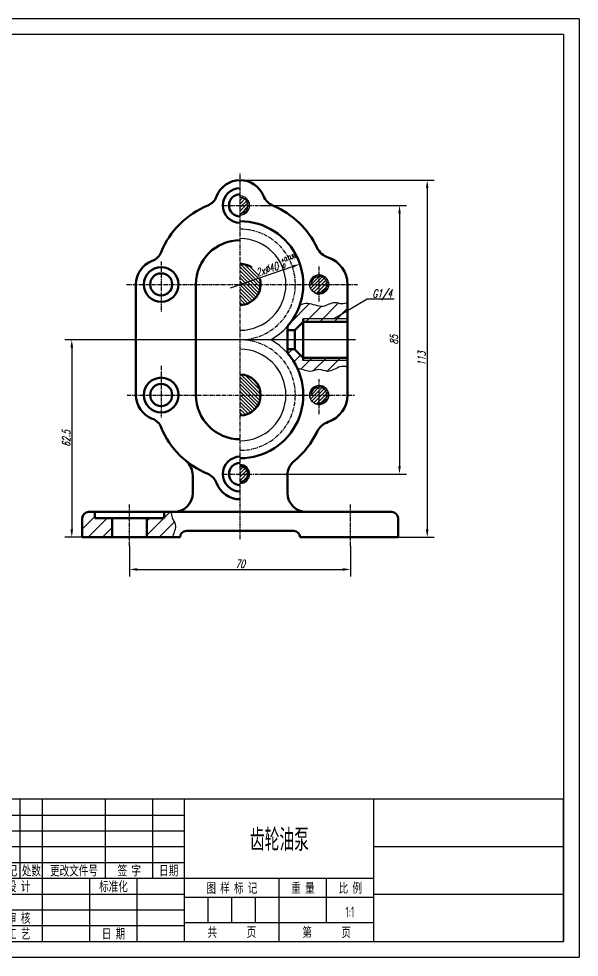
# Model space of a CAD drawing. Header units: inches. Extents: x -25 to 395, y -5 to 292.
# Drawn here: x 217.5 to 395, y -5 to 292 of the extents above; entities that cross this region are included whole.
import ezdxf
from ezdxf.enums import TextEntityAlignment as Align

# ---------------------------------------------------------------- set-up
doc = ezdxf.new("R2010")
doc.units = ezdxf.units.IN
doc.header["$LTSCALE"] = 10
doc.linetypes.add('CENTER', pattern=[2, 1.25, -0.25, 0.25, -0.25])
doc.linetypes.add('myCENTER', pattern=[18, 15, -1, 1, -1])
for name, color, linetype in [('1轮廓实线层', 7, 'Continuous'), ('2细线层', 4, 'Continuous'), ('3中心线层', 1, 'CENTER'), ('5剖面线层', 150, 'Continuous'), ('6文字层', 3, 'Continuous'), ('7标注层', 4, 'Continuous'), ('图框层', 7, 'Continuous')]:
    doc.layers.add(name, color=color, linetype=linetype)
for name, color, linetype, lineweight in [('中心线', 7, 'myCENTER', 25), ('剖面线', 7, 'Continuous', 25), ('粗实线', 7, 'Continuous', 50), ('细实线', 7, 'Continuous', 25)]:
    doc.layers.add(name, color=color, linetype=linetype, lineweight=lineweight)
doc.styles.add('PC_TEXTSTYLE', font='isocp.shx', dxfattribs={"width": 0.8, "bigfont": 'hzfs.shx'})
doc.styles.add('上下偏差3.5', font='txt.shx', dxfattribs={"width": 0.7, "oblique": 15, "height": 3.5})
doc.styles.add('字母标注-2.5号', font='txt.shx', dxfattribs={"width": 0.7, "oblique": 15, "height": 2.5})
doc.styles.add('尺寸文字1-2.5号', font='txt.shx', dxfattribs={"width": 0.7, "oblique": 15, "height": 2.5})
doc.dimstyles.new('ISO-25', dxfattribs={"dimtxt": 3.5, "dimasz": 2.5, "dimexe": 2.25, "dimexo": 0, "dimgap": 0.5, "dimtad": 1, "dimdsep": 46, "dimtxsty": '尺寸文字1-2.5号', "dimcen": 2.5, "dimadec": 0, "dimazin": 0, "dimtfac": 1, "dimtmove": 0, "dimatfit": 2, "dimfxl": 0, "dimarcsym": 0})
pattern_1 = [(45, (21.61936, -13.4412), (-0.561266, 0.561266), [])]
pattern_2 = [(135, (21.61936, -13.4412), (-0.561266, -0.561266), [])]

# ---------------------------------------------------------------- blocks, each defined once
blk = doc.blocks.new('*D20')
at = {"layer": '7标注层', "color": 0, "lineweight": -2}
for p, q in [((324.18, 190.42), (232.05, 190.42)), ((234.3, 187.92), (234.3, 130.42)), ((237.61, 127.92), (232.05, 127.92))]:
    blk.add_line(p, q, dxfattribs=at)
at = {"layer": '7标注层', "color": 0}
for points in [[(233.88, 187.92), (234.71, 187.92), (234.3, 190.42)], [(233.88, 130.42), (234.71, 130.42), (234.3, 127.92)]]:
    blk.add_solid(points, dxfattribs=at)
at = {"layer": 'Defpoints', "color": 0}
for p in [(324.18, 190.42), (234.3, 127.92), (237.61, 127.92)]:
    blk.add_point(p, dxfattribs=at)
at = {"layer": '7标注层', "color": 0, "insert": (232.55, 159.17), "char_height": 2.5, "attachment_point": 5, "rotation": 90, "style": '尺寸文字1-2.5号'}
blk.add_mtext('62.5', dxfattribs=at)
blk = doc.blocks.new('*D21')
at = {"layer": '7标注层', "color": 0, "lineweight": -2}
for p, q in [((293.85, 232.92), (340.33, 232.92)), ((338.08, 230.42), (338.08, 150.42)), ((293.85, 147.92), (340.33, 147.92))]:
    blk.add_line(p, q, dxfattribs=at)
at = {"layer": '7标注层', "color": 0}
for points in [[(337.67, 230.42), (338.5, 230.42), (338.08, 232.92)], [(337.67, 150.42), (338.5, 150.42), (338.08, 147.92)]]:
    blk.add_solid(points, dxfattribs=at)
at = {"layer": 'Defpoints', "color": 0}
for p in [(293.85, 232.92), (293.85, 147.92), (338.08, 147.92)]:
    blk.add_point(p, dxfattribs=at)
at = {"layer": '7标注层', "color": 0, "insert": (336.33, 190.42), "char_height": 2.5, "attachment_point": 5, "rotation": 90, "style": '尺寸文字1-2.5号'}
blk.add_mtext('85', dxfattribs=at)
blk = doc.blocks.new('PC_TITLE_BLOCK')
at = {"layer": '1轮廓实线层'}
for p, q in [((0, 45), (-180, 45)), ((-180, 0), (-180, 45)), ((-172, 20), (-172, 45)), ((-165, 20), (-165, 45)), ((-145, 20), (-145, 45)), ((-130, 20), (-130, 45)), ((-120, 0), (-120, 45)), ((-60, 30), (0, 30)), ((-180, 20), (-60, 20)), ((-165, 0), (-165, 20)), ((-150, 0), (-150, 20)), ((-135, 0), (-135, 20)), ((-60, 15), (0, 15)), ((-180, 0), (0, 0))]:
    blk.add_line(p, q, dxfattribs=at)
at = {"layer": '1轮廓实线层', "color": 7}
for p, q in [((-60, 0), (-60, 45)), ((-180, 25), (-120, 25))]:
    blk.add_line(p, q, dxfattribs=at)
at = {"layer": '2细线层'}
for p, q in [((-180, 40), (-120, 40)), ((-180, 35), (-120, 35)), ((-180, 30), (-120, 30)), ((-90, 0), (-90, 20)), ((-75, 6), (-75, 20)), ((-180, 15), (-120, 15)), ((-120, 14), (-60, 14)), ((-112.5, 6), (-112.5, 14)), ((-105, 6), (-105, 14)), ((-97.5, 6), (-97.5, 14)), ((-180, 10), (-120, 10)), ((-120, 6), (-60, 6)), ((-180, 5), (-120, 5))]:
    blk.add_line(p, q, dxfattribs=at)
at = {"layer": '图框层'}
blk.add_line((0, 0), (0, 45), dxfattribs=at)
at = {"layer": '6文字层', "style": 'PC_TEXTSTYLE', "width": 0.667}
for s, p in [('标记', (-176, 22.5)), ('处数', (-168.5, 22.5)), (' 更改文件号 ', (-155, 22.5)), (' 签 字 ', (-137.5, 22.5)), (' 日期 ', (-125, 22.5)), (' 设 计 ', (-172.5, 17.51)), (' 标准化 ', (-142.5, 17.51)), (' 图 样 标 记 ', (-105, 17)), (' 重 量 ', (-82.5, 17)), (' 比 例 ', (-67.5, 17)), (' 审 核 ', (-172.5, 7.5)), (' 工 艺 ', (-172.5, 2.5)), (' 日 期 ', (-142.5, 2.5)), ('共       页', (-105, 3)), ('第       页', (-75, 3))]:
    blk.add_text(s, height=3.5, dxfattribs=at).set_placement(p, align=Align.MIDDLE)
at = {"layer": '6文字层', "style": 'PC_TEXTSTYLE', "flags": 8}
for tag, height, width, p, p2 in [('企业名称', 5, 1.98445, (-54.29, 34.82), (-5.27, 34.82)), ('产品名称或材料标记', 7, 0.600652, (-113.46, 28.64), (-66.42, 28.64)), ('图样名称', 5, 2.004495, (-54.79, 19.98), (-5.27, 19.98)), ('标准化', 3.5, 1.023147, (-133.83, 15.37), (-120.75, 15.37)), ('审核', 3.5, 1.579393, (-163.99, 5.37), (-150.63, 5.37)), ('重量', 3.5, 1.408247, (-88.46, 7.54), (-76.55, 7.54)), ('比例', 3.5, 1.385287, (-73.35, 7.54), (-61.93, 7.54)), ('图样代号', 5, 2.006536, (-54.79, 5.63), (-5.52, 5.63)), ('工艺', 3.5, 1.621807, (-164.21, 0.37), (-150.89, 0.37)), ('日期', 3.5, 1.560088, (-133.83, 0.37), (-120.75, 0.37)), ('共几页', 3.5, 0.557144, (-108.07, 0.63), (-101.05, 0.63))]:
    blk.add_attdef(tag, text='', height=height, dxfattribs=dict(at, width=width)).set_placement(p, p2, align=Align.FIT)
at = {"layer": '6文字层', "style": 'PC_TEXTSTYLE', "width": 9.905045, "flags": 8}
blk.add_attdef('设计', text='', height=3.5, rotation=358.4644, dxfattribs=at).set_placement((-164.23, 15.37), (-150.37, 15), align=Align.FIT)
at = {"layer": '6文字层', "color": 3, "style": 'PC_TEXTSTYLE', "width": 0.56476, "flags": 8}
blk.add_attdef('第几页', text='', height=3.5, dxfattribs=at).set_placement((-78.29, 0.75), (-71.16, 0.75), align=Align.FIT)
at = {"layer": '6文字层', "ltscale": 10, "style": 'PC_TEXTSTYLE', "flags": 1}
blk.add_attdef('图纸张数', (-58.68, -0.49), '', height=2.5, dxfattribs=at)
blk = doc.blocks.new('*D48')
at = {"layer": '7标注层', "color": 0, "lineweight": -2}
for p, q in [((287.61, 240.92), (349.11, 240.92)), ((346.86, 238.42), (346.86, 130.42)), ((337.61, 127.92), (349.11, 127.92))]:
    blk.add_line(p, q, dxfattribs=at)
at = {"layer": '7标注层', "color": 0}
for points in [[(346.44, 238.42), (347.27, 238.42), (346.86, 240.92)], [(346.44, 130.42), (347.27, 130.42), (346.86, 127.92)]]:
    blk.add_solid(points, dxfattribs=at)
at = {"layer": 'Defpoints', "color": 0}
for p in [(287.61, 240.92), (337.61, 127.92), (346.86, 127.92)]:
    blk.add_point(p, dxfattribs=at)
at = {"layer": '7标注层', "color": 0, "insert": (345.11, 184.42), "char_height": 2.5, "attachment_point": 5, "rotation": 90, "style": '尺寸文字1-2.5号'}
blk.add_mtext('113', dxfattribs=at)
blk = doc.blocks.new('*D49')
at = {"layer": '7标注层', "color": 0, "lineweight": -2}
for p, q in [((252.61, 125.12), (252.61, 115.48)), ((322.61, 125.12), (322.61, 115.48)), ((255.11, 117.73), (320.11, 117.73))]:
    blk.add_line(p, q, dxfattribs=at)
at = {"layer": '7标注层', "color": 0}
for points in [[(255.11, 118.15), (255.11, 117.31), (252.61, 117.73)], [(320.11, 118.15), (320.11, 117.31), (322.61, 117.73)]]:
    blk.add_solid(points, dxfattribs=at)
at = {"layer": 'Defpoints', "color": 0}
for p in [(252.61, 125.12), (322.61, 125.12), (322.61, 117.73)]:
    blk.add_point(p, dxfattribs=at)
at = {"layer": '7标注层', "color": 0, "insert": (287.61, 119.48), "char_height": 2.5, "attachment_point": 5, "style": '尺寸文字1-2.5号'}
blk.add_mtext('70', dxfattribs=at)

msp = doc.modelspace()

# ---------------------------------------------------------------- hatches: boundary and pattern name
at = {"layer": '5剖面线层'}
h = msp.add_hatch(dxfattribs=at)
h.set_pattern_fill('ANSI31', scale=0.25, style=0)
h.set_pattern_definition(pattern_1)
h.paths.add_polyline_path([(290.108, 232.924), (290.608, 232.924, 0.4142136), (287.608, 235.924), (287.608, 235.424, -0.4142136)])
h.paths.add_polyline_path([(287.608, 235.424), (287.608, 232.924), (290.108, 232.924, 0.4142136)], flags=17)
h.paths.add_polyline_path([(290.108, 232.924), (287.608, 232.924), (287.608, 230.424, 0.4142136)])
h.paths.add_polyline_path([(287.608, 230.424), (287.608, 229.924, 0.4142136), (290.608, 232.924), (290.108, 232.924, -0.4142136)])
h = msp.add_hatch(dxfattribs=at)
h.set_pattern_fill('ANSI31', color=256, scale=0.25, angle=90, style=0)
h.set_pattern_definition(pattern_2)
h.paths.add_polyline_path([(294.108, 207.924), (287.608, 207.924), (287.608, 201.424, 0.4142136)])
h.paths.add_polyline_path([(293.762, 210.015), (287.608, 207.924), (294.108, 207.924, 0.0820889)])
h.paths.add_polyline_path([(290.44, 213.774), (287.608, 207.924), (293.762, 210.015, 0.2007234)])
h.paths.add_polyline_path([(290.44, 213.774, 0.1131824), (287.608, 214.424), (287.608, 207.924)])
h.paths.add_polyline_path([(290.968, 212.895), (300.137, 216.011), (301.343, 212.46), (292.175, 209.344)], flags=9)
h = msp.add_hatch(dxfattribs=at)
h.set_pattern_fill('ANSI31', color=256, scale=0.25, style=0)
h.paths.add_polyline_path([(312.608, 210.924, 0.4142136), (309.608, 207.924), (312.608, 207.924)])
h.paths.add_polyline_path([(312.608, 210.424), (312.608, 207.924), (315.108, 207.924, 0.4142136)], flags=17)
h.paths.add_polyline_path([(315.108, 207.924), (312.608, 207.924), (312.608, 205.424, 0.4142136)], flags=17)
h.paths.add_polyline_path([(312.608, 207.924), (309.608, 207.924, 0.4142136), (312.608, 204.924)])
h.paths.add_polyline_path([(315.608, 207.924), (315.108, 207.924, -0.4142136), (312.608, 205.424), (312.608, 204.924, 0.4142136)])
h.paths.add_polyline_path([(312.608, 210.924), (312.608, 210.424, -0.4142136), (315.108, 207.924), (315.608, 207.924, 0.4142136)])
h = msp.add_hatch(dxfattribs=at)
h.set_pattern_fill('ANSI31', color=256, style=0)
edge = h.paths.add_edge_path()
edge.add_spline(control_points=[(306.484, 201.314), (307.337, 201.697), (309.728, 202.392), (313.621, 199.948), (317.036, 202.701), (319.743, 201.504), (321.028, 201.897), (321.608, 202.175)], knot_values=[1.6158403, 1.6158403, 1.6158403, 1.6158403, 4.3509265, 9.2051978, 13.1562341, 15.383671, 17.2673785, 17.2673785, 17.2673785, 17.2673785], degree=3, periodic=0)
edge.add_line((321.608, 202.175), (321.608, 197.024))
edge.add_line((321.608, 197.024), (307.608, 197.024))
edge.add_line((307.608, 197.024), (307.608, 196.124))
edge.add_line((307.608, 196.124), (304.908, 193.424))
edge.add_line((304.908, 193.424), (302.608, 193.424))
edge.add_line((302.608, 193.424), (302.608, 194.695))
edge.add_arc((287.608, 207.924), 20, -41.40962, -19.29792)
h.paths.add_polyline_path([(307.608, 197.024), (321.608, 197.024), (321.608, 196.124), (307.608, 196.124)], flags=17)
h.paths.add_polyline_path([(307.608, 184.724), (321.608, 184.724), (321.608, 183.824), (307.608, 183.824)], flags=17)
edge = h.paths.add_edge_path()
edge.add_line((302.608, 186.153), (302.608, 187.424))
edge.add_line((302.608, 187.424), (304.842, 187.424))
edge.add_line((304.842, 187.424), (307.608, 184.724))
edge.add_line((307.608, 184.724), (307.608, 183.824))
edge.add_line((307.608, 183.824), (321.608, 183.824))
edge.add_line((321.608, 183.824), (321.608, 181.848))
edge.add_spline(control_points=[(321.608, 181.848), (320.825, 182.007), (318.655, 182.136), (315.81, 179.609), (312.492, 181.604), (309.463, 179.637), (306.92, 181.419), (305.856, 181.109)], knot_values=[2.0748474, 2.0748474, 2.0748474, 2.0748474, 4.4317112, 8.6930437, 11.4843672, 14.4236618, 18.3086413, 18.3086413, 18.3086413, 18.3086413], degree=3, periodic=0)
edge.add_arc((287.608, 172.924), 20, 24.15984, 41.40962)
h = msp.add_hatch(dxfattribs=at)
h.set_pattern_fill('ANSI31', color=256, scale=0.25, angle=90, style=0)
h.set_pattern_definition(pattern_2)
h.paths.add_polyline_path([(287.608, 179.424), (287.608, 172.924), (294.108, 172.924, 0.4142136)])
h.paths.add_polyline_path([(294.108, 172.924), (287.608, 172.924), (287.608, 166.424, 0.4142136)])
h = msp.add_hatch(dxfattribs=at)
h.set_pattern_fill('ANSI31', color=256, scale=0.25, style=0)
h.set_pattern_definition([(45, (0, -35), (-0.561266, 0.561266), [])])
h.paths.add_polyline_path([(312.608, 175.924, 0.4142136), (309.608, 172.924), (312.608, 172.924)])
h.paths.add_polyline_path([(312.608, 175.424), (312.608, 172.924), (315.108, 172.924, 0.4142136)], flags=17)
h.paths.add_polyline_path([(315.108, 172.924), (312.608, 172.924), (312.608, 170.424, 0.4142136)], flags=17)
h.paths.add_polyline_path([(312.608, 172.924), (309.608, 172.924, 0.4142136), (312.608, 169.924)])
h.paths.add_polyline_path([(315.608, 172.924), (315.108, 172.924, -0.4142136), (312.608, 170.424), (312.608, 169.924, 0.4142136)])
h.paths.add_polyline_path([(312.608, 175.924), (312.608, 175.424, -0.4142136), (315.108, 172.924), (315.608, 172.924, 0.4142136)])
h = msp.add_hatch(dxfattribs=at)
h.set_pattern_fill('ANSI31', color=256, scale=0.25, style=0)
h.set_pattern_definition(pattern_1)
h.paths.add_polyline_path([(290.108, 147.924, 0.4142136), (287.608, 150.424), (287.608, 147.924)], flags=17)
h.paths.add_polyline_path([(287.608, 150.924), (287.608, 150.424, -0.4142136), (290.108, 147.924), (290.608, 147.924, 0.4142136)])
h.paths.add_polyline_path([(287.608, 145.424), (287.608, 144.924, 0.4142136), (290.608, 147.924), (290.108, 147.924, -0.4142136)])
h.paths.add_polyline_path([(290.108, 147.924), (287.608, 147.924), (287.608, 145.424, 0.4142136)], flags=17)
at = {"layer": '剖面线'}
h = msp.add_hatch(dxfattribs=at)
h.set_pattern_fill('ANSI31', color=256, style=0)
h.set_pattern_definition([(45, (-1041.4635, 54.7744), (-2.245064, 2.245064), [])])
h.paths.add_polyline_path([(241.608, 133.924), (241.608, 135.924), (239.608, 135.924, 0.4142136), (237.608, 133.924), (237.608, 127.924), (247.108, 127.924), (247.108, 133.924)])
edge = h.paths.add_edge_path()
edge.add_spline(control_points=[(266.172, 127.924), (266.204, 128.028), (266.634, 129.356), (267.74, 131.536), (265.927, 133.866), (265.785, 135.28), (265.803, 135.924)], knot_values=[1.8579328, 1.8579328, 1.8579328, 1.8579328, 2.1751124, 5.8990735, 8.2972884, 10.2104641, 10.2104641, 10.2104641, 10.2104641], degree=3, periodic=0)
edge.add_line((265.803, 135.924), (263.608, 135.924))
edge.add_line((263.608, 135.924), (263.608, 133.924))
edge.add_line((263.608, 133.924), (258.108, 133.924))
edge.add_line((258.108, 133.924), (258.108, 127.924))
edge.add_line((258.108, 127.924), (266.172, 127.924))

# ---------------------------------------------------------------- linework, layer by layer
for centre, start, end in [((287.608, 207.924), 298.95502, 90), ((287.608, 172.924), 270, 61.04498)]:
    msp.add_arc(centre, 20, start, end)
at = {"layer": '1轮廓实线层'}
for centre in [(312.608, 207.924), (312.608, 172.924)]:
    msp.add_circle(centre, 3, dxfattribs=at)
at = {"layer": '2细线层'}
for p, q in [((395, 292), (-25, 292)), ((395, 292), (395, -5)), ((-25, -5), (395, -5))]:
    msp.add_line(p, q, dxfattribs=at)
for centre, radius, start, end in [((287.608, 207.924), 14.5, 270, 90), ((312.608, 207.924), 2.5, 257.75115, 174.1674), ((287.608, 172.924), 14.5, 270, 90), ((312.608, 172.924), 2.5, 257.75115, 174.1674)]:
    msp.add_arc(centre, radius, start, end, dxfattribs=at)
at = {"layer": '3中心线层', "ltscale": 0.1}
for p, q in [((287.608, 127.332), (287.608, 243.063)), ((282.221, 232.924), (293.846, 232.924)), ((262.608, 215.131), (262.608, 199.276)), ((312.608, 202.545), (312.608, 213.609)), ((251.598, 207.924), (324.752, 207.924)), ((262.608, 182.124), (262.608, 165.829)), ((312.608, 166.865), (312.608, 177.995)), ((251.882, 172.924), (323.901, 172.924)), ((282.221, 147.924), (293.846, 147.924)), ((252.608, 125.118), (252.608, 138.296)), ((322.608, 125.118), (322.608, 138.296))]:
    msp.add_line(p, q, dxfattribs=at)
for centre in [(287.608, 207.924), (287.608, 172.924)]:
    msp.add_arc(centre, 17.5, 270, 90, dxfattribs=at)
at = {"layer": '5剖面线层'}
msp.add_arc((287.608, 232.924), 2.5, 270, 90, dxfattribs=at)
at = {"layer": '7标注层'}
for p, q in [((284.539, 206.881), (304.177, 213.555)), ((317.182, 197.024), (327.877, 203.401)), ((327.877, 203.401), (336.396, 203.401))]:
    msp.add_line(p, q, dxfattribs=at)
msp.add_solid([(304.043, 213.95), (304.311, 213.161), (306.544, 214.36)], dxfattribs=at)
at = {"layer": '中心线'}
msp.add_line((324.185, 190.424), (299.8, 190.424), dxfattribs=at)
msp.add_line((324.185, 190.424), (299.8, 190.424), dxfattribs=at)
at = {"layer": '图框层'}
for p, q in [((390, 287), (0, 287)), ((390, 287), (390, 0)), ((0, 0), (390, 0))]:
    msp.add_line(p, q, dxfattribs=at)
at = {"layer": '粗实线'}
for p, q in [((254.608, 207.924), (254.608, 172.924)), ((273.608, 207.924), (273.608, 172.924)), ((321.608, 172.924), (321.608, 207.924)), ((307.608, 196.124), (304.908, 193.424)), ((307.608, 183.824), (307.608, 197.024)), ((321.608, 196.124), (307.608, 196.124)), ((302.608, 186.153), (302.608, 194.695)), ((302.608, 186.153), (302.608, 194.695)), ((304.908, 193.424), (302.608, 193.424)), ((304.908, 193.424), (304.908, 187.36)), ((304.842, 187.424), (302.608, 187.424)), ((304.842, 187.424), (307.608, 184.724)), ((321.608, 184.724), (307.608, 184.724)), ((272.608, 141.924), (272.608, 147.468)), ((302.608, 141.924), (302.608, 147.468)), ((237.608, 127.924), (237.608, 133.924)), ((239.608, 135.924), (248.151, 135.924)), ((241.608, 133.924), (241.608, 135.924)), ((241.608, 133.924), (263.608, 133.924)), ((247.108, 127.924), (247.108, 133.924)), ((248.151, 135.924), (308.608, 135.924)), ((258.108, 127.924), (258.108, 133.924)), ((263.608, 133.924), (263.608, 135.924)), ((308.608, 135.924), (335.608, 135.924)), ((337.608, 127.924), (337.608, 133.924)), ((237.608, 127.924), (268.608, 127.924)), ((268.608, 127.924), (268.608, 127.924)), ((270.608, 129.924), (304.608, 129.924)), ((306.608, 127.924), (306.608, 127.924)), ((306.608, 127.924), (337.608, 127.924))]:
    msp.add_line(p, q, dxfattribs=at)
for centre, radius in [((262.608, 207.924), 5.5), ((262.608, 207.924), 3.5), ((262.608, 172.924), 5.5), ((262.608, 172.924), 3.5)]:
    msp.add_circle(centre, radius, dxfattribs=at)
for centre, radius, start, end in [((287.608, 232.924), 8, 90, 159.27726), ((287.608, 232.924), 8, 22.51077, 90), ((287.608, 232.924), 5.5, 90, 270), ((275.449, 237.524), 5, 292.33165, 339.27726), ((287.608, 232.924), 3.5, 90, 270), ((300.541, 238.284), 6, 202.51077, 246.92608), ((287.608, 207.924), 27, 112.33165, 157.66835), ((287.608, 207.924), 27, 25.52142, 66.92608), ((287.608, 207.924), 20, 318.59038, 90), ((287.608, 207.924), 14, 90, 180), ((258.008, 220.083), 5, 290.72274, 337.66835), ((317.388, 222.142), 6, 205.52142, 251.41769), ((262.608, 207.924), 8, 110.72274, 180), ((287.608, 207.924), 6.5, 55.56057, 90), ((312.608, 207.924), 9, 0, 71.41769), ((287.608, 207.924), 6.5, 270, 15.97982), ((287.608, 172.924), 20, 270, 41.40962), ((287.608, 172.924), 6.5, 270, 90), ((262.608, 172.924), 8, 180, 249.27726), ((287.608, 172.924), 14, 180, 270), ((312.608, 172.924), 9, 288.58231, 0), ((258.008, 160.765), 5, 22.33165, 69.27726), ((317.388, 158.706), 6, 108.58231, 154.47858), ((287.608, 172.924), 27, 202.33165, 247.66835), ((287.608, 172.924), 27, 309.5212, 334.47858), ((266.608, 147.468), 6, 0, 50.4788), ((287.608, 147.924), 5.5, 90, 270), ((308.608, 147.468), 6, 129.5212, 180), ((287.608, 147.924), 3.5, 90, 270), ((287.608, 147.924), 2.5, 270, 90), ((275.449, 143.324), 5, 20.72274, 67.66835), ((287.608, 147.924), 8, 200.72274, 270), ((266.608, 141.924), 6, 270, 0), ((308.608, 141.924), 6, 180, 270), ((239.608, 133.924), 2, 90, 180), ((335.608, 133.924), 2, 0, 90), ((270.608, 127.924), 2, 90, 180), ((304.608, 127.924), 2, 0, 90)]:
    msp.add_arc(centre, radius, start, end, dxfattribs=at)
at = {"layer": '细实线'}
for p, q in [((321.608, 197.024), (307.608, 197.024)), ((321.608, 183.824), (307.608, 183.824))]:
    msp.add_line(p, q, dxfattribs=at)
for centre, start, end in [((287.608, 232.924), 270, 90), ((312.608, 207.924), 238.01341, 180), ((312.608, 172.924), 238.01341, 180), ((287.608, 147.924), 270, 90)]:
    msp.add_arc(centre, 3, start, end, dxfattribs=at)
for points, knots in [([(321.608, 202.175), (321.028, 201.897), (319.743, 201.504), (317.036, 202.701), (313.621, 199.948), (309.728, 202.392), (307.337, 201.697), (306.484, 201.314)], [1.6158403, 1.6158403, 1.6158403, 1.6158403, 3.4995478, 5.7269847, 9.678021, 14.5322923, 17.2673785, 17.2673785, 17.2673785, 17.2673785]), ([(321.608, 181.848), (320.825, 182.007), (318.655, 182.136), (315.81, 179.609), (312.492, 181.604), (309.463, 179.637), (306.92, 181.419), (305.856, 181.109)], [2.0748474, 2.0748474, 2.0748474, 2.0748474, 4.4317112, 8.6930437, 11.4843672, 14.4236618, 18.3086413, 18.3086413, 18.3086413, 18.3086413]), ([(265.803, 135.924), (265.785, 135.28), (265.927, 133.866), (267.74, 131.536), (266.634, 129.356), (266.204, 128.028), (266.172, 127.924)], [1.8579328, 1.8579328, 1.8579328, 1.8579328, 3.7711086, 6.1693234, 9.8932845, 10.2104641, 10.2104641, 10.2104641, 10.2104641])]:
    msp.add_open_spline(points, degree=3, knots=knots, dxfattribs=at)

# ---------------------------------------------------------------- block references
at = {"layer": '图框层'}
ref = msp.add_blockref('PC_TITLE_BLOCK', (390, 0), dxfattribs=at)
ref.add_attrib('产品名称或材料标记', '齿轮油泵', dxfattribs={"layer": '6文字层', "height": 7, "style": 'PC_TEXTSTYLE', "width": 0.667}).set_placement((300.058, 28.635), align=Align.CENTER)
ref.add_attrib('比例', '1:1', dxfattribs={"layer": '6文字层', "height": 3.5, "style": 'PC_TEXTSTYLE', "width": 0.667}).set_placement((322.359, 7.542), align=Align.CENTER)

# ---------------------------------------------------------------- texts
at = {"layer": '7标注层', "width": 9.84343, "attachment_point": 1, "rotation": 20, "style": '上下偏差3.5'}
for s, insert, char_height in [('{\\H0.8x;+0.039}', (300.159, 215.901), 1.5), ('0', (300.778, 214.202), 1.2)]:
    msp.add_mtext(s, dxfattribs=dict(at, insert=insert, char_height=char_height))
at = {"layer": '7标注层', "insert": (296.156, 212.677), "char_height": 2.5, "attachment_point": 5, "rotation": 18.7713, "style": '尺寸文字1-2.5号'}
msp.add_mtext('2x%%C40', dxfattribs=at)
at = {"layer": '7标注层', "insert": (335.718, 206.309), "char_height": 2.5, "width": 9.04317, "attachment_point": 3, "style": '字母标注-2.5号'}
msp.add_mtext('G1/4', dxfattribs=at)

# ---------------------------------------------------------------- dimensions: what is measured, and where the dimension line sits
at = {"layer": '7标注层'}
for base, p1, p2, picture, middle in [((346.858, 127.924), (287.608, 240.924), (337.608, 127.924), '*D48', (346.858, 184.424)), ((234.298, 127.924), (324.185, 190.424), (237.608, 127.924), '*D20', (234.298, 159.174))]:
    dim = msp.add_linear_dim(base=base, p1=p1, p2=p2, angle=90, dimstyle='ISO-25', dxfattribs=at)
    dim.commit()
    dim.dimension.update_dxf_attribs({"geometry": picture, "text_midpoint": middle, "dimtype": 160})
dim = msp.add_linear_dim(base=(338.084, 147.924), p1=(293.846, 232.924), p2=(293.846, 147.924), angle=90, dimstyle='ISO-25', dxfattribs=at)
dim.commit()
dim.dimension.update_dxf_attribs({"geometry": '*D21', "text_midpoint": (336.334, 190.424)})
dim = msp.add_linear_dim(base=(322.608, 117.729), p1=(252.608, 125.118), p2=(322.608, 125.118), dimstyle='ISO-25', dxfattribs=at)
dim.commit()
dim.dimension.update_dxf_attribs({"geometry": '*D49', "text_midpoint": (287.608, 119.479)})

doc.saveas('drawing.dxf')
